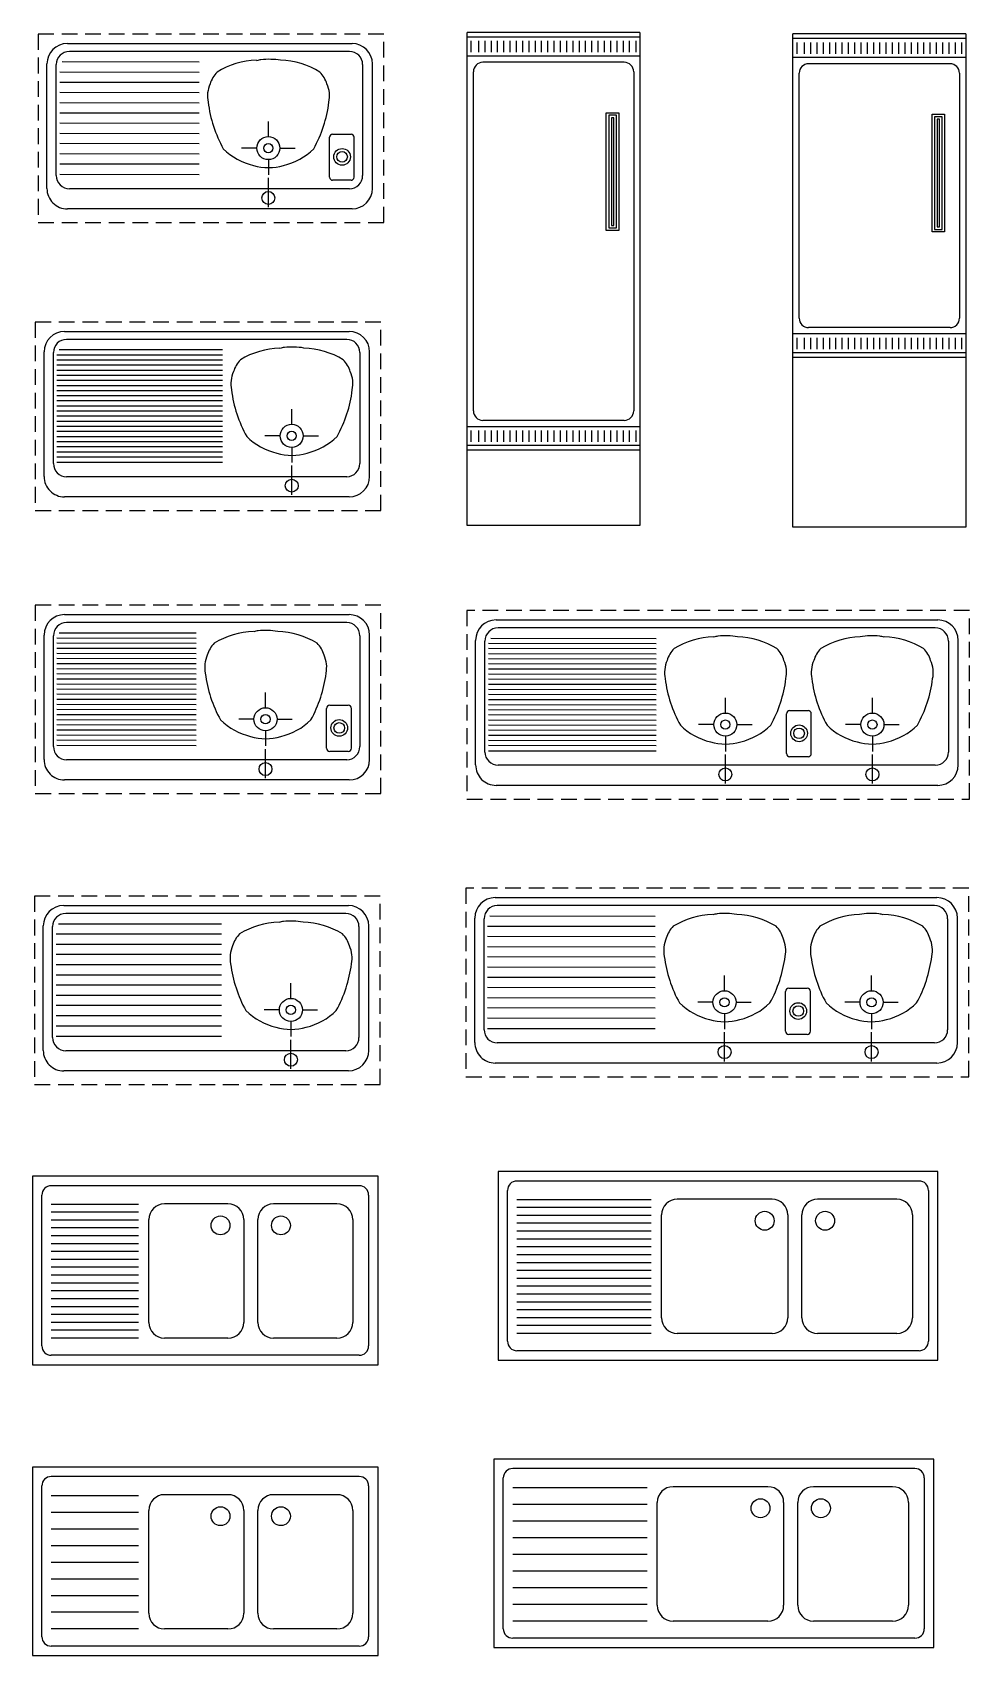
# Model space of a CAD drawing. Extents: x 7129 to 12310, y 667 to 5834.
# Drawn here: x 7129 to 10112, y 667 to 5834 of the extents above; entities that cross this region are included whole.
import ezdxf

# ---------------------------------------------------------------- set-up
doc = ezdxf.new("R2010")
doc.units = 0
doc.header["$LTSCALE"] = 25
doc.header["$MEASUREMENT"] = 0
doc.linetypes.add('VERDECKT', pattern=[3, 2, -1])
doc.layers.add('2-1-5-_MOBIL_COCINA', color=7, linetype='CONTINUOUS')

msp = doc.modelspace()

# ---------------------------------------------------------------- linework, layer by layer
at = {"layer": '2-1-5-_MOBIL_COCINA', "color": 7, "linetype": 'VERDECKT'}
for p, q in [((8247.057905, 5828.417584), (7147.057905, 5828.417584)), ((7147.057905, 5828.417584), (7147.057905, 5228.417523)), ((8247.057905, 5228.417523), (8247.057905, 5828.417584)), ((7147.057905, 5228.417523), (8247.057905, 5228.417523)), ((8238.057905, 4911.668295), (7138.057905, 4911.668295)), ((7138.057905, 4911.668295), (7138.057905, 4311.668295)), ((8238.057905, 4311.668295), (8238.057905, 4911.668295)), ((7138.057905, 4311.668295), (8238.057905, 4311.668295)), ((8238.057905, 4010.399351), (7138.057905, 4010.399351)), ((7138.057905, 4010.399351), (7138.057905, 3410.399351)), ((8238.057905, 3410.399351), (8238.057905, 4010.399351)), ((10111.560544, 3993.313414), (8511.560544, 3993.313414)), ((8511.560544, 3993.313414), (8511.560544, 3393.313414)), ((10111.560544, 3393.313414), (10111.560544, 3993.313414)), ((7138.057905, 3410.399351), (8238.057905, 3410.399351)), ((8511.560544, 3393.313414), (10111.560544, 3393.313414)), ((10108.897039, 3109.314758), (8508.897039, 3109.314758)), ((8508.897039, 3109.314758), (8508.897039, 2509.314758)), ((10108.897039, 2509.314758), (10108.897039, 3109.314758)), ((8235.401655, 3084.24587), (7135.401655, 3084.24587)), ((7135.401655, 3084.24587), (7135.401655, 2484.24587)), ((8235.401655, 2484.24587), (8235.401655, 3084.24587)), ((7135.401655, 2484.24587), (8235.401655, 2484.24587)), ((8508.897039, 2509.314758), (10108.897039, 2509.314758))]:
    msp.add_line(p, q, dxfattribs=at)
at = {"layer": '2-1-5-_MOBIL_COCINA', "color": 7, "linetype": 'Continuous'}
for p, q in [((7240.182905, 5798.370709), (8146.120405, 5798.370709)), ((9062.615482, 5833.558734), (8512.615482, 5833.558734)), ((8512.615482, 4263.558978), (8512.615482, 5833.558734)), ((9062.615482, 5818.558734), (8512.615482, 5818.558734)), ((8524.615482, 5806.558734), (8524.615482, 5770.558734)), ((8548.615482, 5806.558734), (8548.615482, 5770.558734)), ((8568.615482, 5806.558734), (8568.615482, 5770.558734)), ((8588.615482, 5806.558734), (8588.615482, 5770.558734)), ((8608.615482, 5806.558734), (8608.615482, 5770.558734)), ((8628.615482, 5806.558734), (8628.615482, 5770.558734)), ((8648.615482, 5806.558734), (8648.615482, 5770.558734)), ((8668.615482, 5806.558734), (8668.615482, 5770.558734)), ((8688.615482, 5806.558734), (8688.615482, 5770.558734)), ((8708.615482, 5806.558734), (8708.615482, 5770.558734)), ((8728.615482, 5806.558734), (8728.615482, 5770.558734)), ((8748.615482, 5806.558734), (8748.615482, 5770.558734)), ((8768.615482, 5806.558734), (8768.615482, 5770.558734)), ((8788.615482, 5806.558734), (8788.615482, 5770.558734)), ((8808.615482, 5806.558734), (8808.615482, 5770.558734)), ((8828.615482, 5806.558734), (8828.615482, 5770.558734)), ((8848.615482, 5806.558734), (8848.615482, 5770.558734)), ((8868.615482, 5806.558734), (8868.615482, 5770.558734)), ((8888.615482, 5806.558734), (8888.615482, 5770.558734)), ((8908.615482, 5806.558734), (8908.615482, 5770.558734)), ((8928.615482, 5806.558734), (8928.615482, 5770.558734)), ((8948.615482, 5806.558734), (8948.615482, 5770.558734)), ((8968.615482, 5806.558734), (8968.615482, 5770.558734)), ((8988.615482, 5806.558734), (8988.615482, 5770.558734)), ((9008.615482, 5806.558734), (9008.615482, 5770.558734)), ((9028.615482, 5806.558734), (9028.615482, 5770.558734)), ((9050.615482, 5770.558734), (9050.615482, 5806.558734)), ((9062.615482, 5833.558734), (9062.615482, 4263.558978)), ((9549.459539, 4258.811491), (9549.428289, 5828.811491)), ((10099.459539, 5828.811491), (9549.459539, 5828.811491)), ((10099.459539, 5813.811491), (9549.459539, 5813.811491)), ((9561.459539, 5801.811491), (9561.459539, 5765.811491)), ((9585.459539, 5801.811491), (9585.459539, 5765.811491)), ((9605.459539, 5801.811491), (9605.459539, 5765.811491)), ((9625.459539, 5801.811491), (9625.459539, 5765.811491)), ((9645.459539, 5801.811491), (9645.459539, 5765.811491)), ((9665.459539, 5801.811491), (9665.459539, 5765.811491)), ((9685.459539, 5801.811491), (9685.459539, 5765.811491)), ((9705.459539, 5801.811491), (9705.459539, 5765.811491)), ((9725.459539, 5801.811491), (9725.459539, 5765.811491)), ((9745.459539, 5801.811491), (9745.459539, 5765.811491)), ((9765.459539, 5801.811491), (9765.459539, 5765.811491)), ((9785.459539, 5801.811491), (9785.459539, 5765.811491)), ((9805.459539, 5801.811491), (9805.459539, 5765.811491)), ((9825.459539, 5801.811491), (9825.459539, 5765.811491)), ((9845.459539, 5801.811491), (9845.459539, 5765.811491)), ((9865.459539, 5801.811491), (9865.459539, 5765.811491)), ((9885.459539, 5801.811491), (9885.459539, 5765.811491)), ((9905.459539, 5801.811491), (9905.459539, 5765.811491)), ((9925.459539, 5801.811491), (9925.459539, 5765.811491)), ((9945.459539, 5801.811491), (9945.459539, 5765.811491)), ((9965.459539, 5801.811491), (9965.459539, 5765.811491)), ((9985.459539, 5801.811491), (9985.459539, 5765.811491)), ((10005.459539, 5801.811491), (10005.459539, 5765.811491)), ((10025.459539, 5801.811491), (10025.459539, 5765.811491)), ((10045.459539, 5801.811491), (10045.459539, 5765.811491)), ((10065.459539, 5801.811491), (10065.459539, 5765.811491)), ((10087.459539, 5765.811491), (10087.459539, 5801.811491)), ((10099.428289, 5828.811491), (10099.459539, 4258.811491)), ((7659.370405, 5738.737774), (7223.245405, 5739.550274)), ((8138.151655, 5773.120709), (7246.620405, 5773.120709)), ((8179.995405, 5773.120709), (8179.995405, 5773.120709)), ((9062.615482, 5758.558734), (8512.615482, 5758.558734)), ((9012.615482, 5738.558734), (8562.615482, 5738.558734)), ((10099.459539, 5753.811491), (9549.459539, 5753.811491)), ((7175.089155, 5336.94096), (7175.089155, 5733.269024)), ((7204.776655, 5377.980023), (7204.776655, 5731.269024)), ((7659.370405, 5706.253399), (7215.682905, 5707.065899)), ((8179.995405, 5731.269024), (8179.995405, 5377.980023)), ((8211.214155, 5336.94096), (8211.214155, 5733.269024)), ((8532.615482, 4628.558978), (8532.615482, 5708.558734)), ((9042.615482, 5708.558734), (9042.615482, 4628.558978)), ((9569.459539, 4923.811491), (9569.459539, 5703.811491)), ((10049.459539, 5733.811491), (9599.459539, 5733.811491)), ((10079.459539, 5703.811491), (10079.459539, 4923.811491)), ((7659.370405, 5673.769024), (7215.682905, 5674.581524)), ((7659.370405, 5641.276837), (7215.682905, 5642.089337)), ((7659.370405, 5608.792523), (7215.682905, 5609.605023)), ((7659.370405, 5576.308148), (7215.682905, 5577.120648)), ((7659.370405, 5543.81596), (7215.682905, 5544.62846)), ((7879.776655, 5501.995648), (7879.776655, 5550.464398)), ((8955.490482, 5578.050921), (8995.490482, 5578.050921)), ((8955.490482, 5203.19179), (8955.490482, 5578.050921)), ((8987.490482, 5570.050921), (8963.490482, 5570.050921)), ((8963.490482, 5570.050921), (8963.490482, 5211.19179)), ((8979.490482, 5562.050921), (8971.490482, 5562.050921)), ((8971.490482, 5562.050921), (8971.490482, 5219.19179)), ((8979.490482, 5219.19179), (8979.490482, 5562.050921)), ((8987.490482, 5211.19179), (8987.490482, 5570.050921)), ((8995.490482, 5578.050921), (8995.490482, 5203.19179)), ((9992.334539, 5573.303678), (10032.334539, 5573.303678)), ((9992.334539, 5198.444303), (9992.334539, 5573.303678)), ((10024.334539, 5565.303678), (10000.334539, 5565.303678)), ((10000.334539, 5565.303678), (10000.334539, 5206.444303)), ((10016.334539, 5557.303678), (10008.334539, 5557.303678)), ((10008.334539, 5557.303678), (10008.334539, 5214.444303)), ((10016.334539, 5214.444303), (10016.334539, 5557.303678)), ((10024.334539, 5206.444303), (10024.334539, 5565.303678)), ((10032.334539, 5573.303678), (10032.334539, 5198.444303)), ((7659.370405, 5511.331585), (7215.682905, 5512.144085)), ((7659.370405, 5478.84721), (7215.682905, 5479.65971)), ((8074.401655, 5373.073773), (8074.401655, 5499.745648)), ((8084.401655, 5509.745648), (8143.182905, 5509.745648)), ((8153.182905, 5373.073773), (8153.182905, 5499.745648)), ((7659.370405, 5446.355023), (7215.682905, 5447.167523)), ((7843.057905, 5465.308148), (7794.620405, 5465.308148)), ((7879.776655, 5428.620648), (7879.776655, 5380.144085)), ((7916.464155, 5465.308148), (7964.932905, 5465.308148)), ((7659.370405, 5413.870648), (7215.682905, 5414.683148)), ((7215.682905, 5382.198773), (7659.370405, 5381.386273)), ((8138.151655, 5336.12846), (7246.620405, 5336.12846)), ((7879.776655, 5277.276898), (7879.776655, 5370.456585)), ((8143.182905, 5363.073773), (8084.401655, 5363.073773)), ((8146.120405, 5271.839398), (7240.182905, 5271.839398)), ((8971.490482, 5219.19179), (8979.490482, 5219.19179)), ((8995.490482, 5203.19179), (8955.490482, 5203.19179)), ((8963.490482, 5211.19179), (8987.490482, 5211.19179)), ((10032.334539, 5198.444303), (9992.334539, 5198.444303)), ((10000.334539, 5206.444303), (10024.334539, 5206.444303)), ((10008.334539, 5214.444303), (10016.334539, 5214.444303)), ((7231.182905, 4881.62142), (8137.120405, 4881.62142)), ((10099.459539, 4873.811491), (9549.459539, 4873.811491)), ((9561.459539, 4861.811491), (9561.459539, 4825.811491)), ((9585.459539, 4861.811491), (9585.459539, 4825.811491)), ((10049.459539, 4893.811491), (9599.459539, 4893.811491)), ((9605.459539, 4861.811491), (9605.459539, 4825.811491)), ((9625.459539, 4861.811491), (9625.459539, 4825.811491)), ((9645.459539, 4861.811491), (9645.459539, 4825.811491)), ((9665.459539, 4861.811491), (9665.459539, 4825.811491)), ((9685.459539, 4861.811491), (9685.459539, 4825.811491)), ((9705.459539, 4861.811491), (9705.459539, 4825.811491)), ((9725.459539, 4861.811491), (9725.459539, 4825.811491)), ((9745.459539, 4861.811491), (9745.459539, 4825.811491)), ((9765.459539, 4861.811491), (9765.459539, 4825.811491)), ((9785.459539, 4861.811491), (9785.459539, 4825.811491)), ((9805.459539, 4861.811491), (9805.459539, 4825.811491)), ((9825.459539, 4861.811491), (9825.459539, 4825.811491)), ((9845.459539, 4861.811491), (9845.459539, 4825.811491)), ((9865.459539, 4861.811491), (9865.459539, 4825.811491)), ((9885.459539, 4861.811491), (9885.459539, 4825.811491)), ((9905.459539, 4861.811491), (9905.459539, 4825.811491)), ((9925.459539, 4861.811491), (9925.459539, 4825.811491)), ((9945.459539, 4861.811491), (9945.459539, 4825.811491)), ((9965.459539, 4861.811491), (9965.459539, 4825.811491)), ((9985.459539, 4861.811491), (9985.459539, 4825.811491)), ((10005.459539, 4861.811491), (10005.459539, 4825.811491)), ((10025.459539, 4861.811491), (10025.459539, 4825.811491)), ((10045.459539, 4861.811491), (10045.459539, 4825.811491)), ((10065.459539, 4861.811491), (10065.459539, 4825.811491)), ((10087.459539, 4825.811491), (10087.459539, 4861.811491)), ((7166.089155, 4420.191732), (7166.089155, 4816.519857)), ((7195.776655, 4461.230795), (7195.776655, 4814.519857)), ((7733.745405, 4806.551107), (7206.682905, 4806.551107)), ((7733.745405, 4822.801107), (7214.245405, 4822.801107)), ((8129.151655, 4856.37142), (7237.620405, 4856.37142)), ((8170.995405, 4856.37142), (8170.995405, 4856.37142)), ((8170.995405, 4814.519857), (8170.995405, 4461.230795)), ((8202.214155, 4420.191732), (8202.214155, 4816.519857)), ((10099.459539, 4813.811491), (9549.459539, 4813.811491)), ((7733.745405, 4790.316732), (7206.682905, 4790.316732)), ((7733.745405, 4774.066732), (7206.682905, 4774.066732)), ((7733.745405, 4757.832357), (7206.682905, 4757.832357)), ((10099.459539, 4798.811491), (9549.459539, 4798.811491)), ((7733.745405, 4741.582357), (7206.682905, 4741.582357)), ((7733.745405, 4725.34017), (7206.682905, 4725.34017)), ((7733.745405, 4709.097982), (7206.682905, 4709.097982)), ((7733.745405, 4692.855795), (7206.682905, 4692.855795)), ((7733.745405, 4676.605795), (7206.682905, 4676.605795)), ((7733.745405, 4660.37142), (7206.682905, 4660.37142)), ((7733.745405, 4644.12142), (7206.682905, 4644.12142)), ((7733.745405, 4627.879232), (7206.682905, 4627.879232)), ((7733.745405, 4611.637045), (7206.682905, 4611.637045)), ((7954.151655, 4586.05892), (7954.151655, 4634.52767)), ((7733.745405, 4595.394857), (7206.682905, 4595.394857)), ((7733.745405, 4579.15267), (7206.682905, 4579.15267)), ((7733.745405, 4562.910482), (7206.682905, 4562.910482)), ((7917.432905, 4549.37142), (7868.995405, 4549.37142)), ((7990.839155, 4549.37142), (8039.307905, 4549.37142)), ((9062.615482, 4578.558978), (8512.615482, 4578.558978)), ((8524.615482, 4566.558978), (8524.615482, 4530.558978)), ((8548.615482, 4566.558978), (8548.615482, 4530.558978)), ((9012.615482, 4598.558978), (8562.615482, 4598.558978)), ((8568.615482, 4566.558978), (8568.615482, 4530.558978)), ((8588.615482, 4566.558978), (8588.615482, 4530.558978)), ((8608.615482, 4566.558978), (8608.615482, 4530.558978)), ((8628.615482, 4566.558978), (8628.615482, 4530.558978)), ((8648.615482, 4566.558978), (8648.615482, 4530.558978)), ((8668.615482, 4566.558978), (8668.615482, 4530.558978)), ((8688.615482, 4566.558978), (8688.615482, 4530.558978)), ((8708.615482, 4566.558978), (8708.615482, 4530.558978)), ((8728.615482, 4566.558978), (8728.615482, 4530.558978)), ((8748.615482, 4566.558978), (8748.615482, 4530.558978)), ((8768.615482, 4566.558978), (8768.615482, 4530.558978)), ((8788.615482, 4566.558978), (8788.615482, 4530.558978)), ((8808.615482, 4566.558978), (8808.615482, 4530.558978)), ((8828.615482, 4566.558978), (8828.615482, 4530.558978)), ((8848.615482, 4566.558978), (8848.615482, 4530.558978)), ((8868.615482, 4566.558978), (8868.615482, 4530.558978)), ((8888.615482, 4566.558978), (8888.615482, 4530.558978)), ((8908.615482, 4566.558978), (8908.615482, 4530.558978)), ((8928.615482, 4566.558978), (8928.615482, 4530.558978)), ((8948.615482, 4566.558978), (8948.615482, 4530.558978)), ((8968.615482, 4566.558978), (8968.615482, 4530.558978)), ((8988.615482, 4566.558978), (8988.615482, 4530.558978)), ((9008.615482, 4566.558978), (9008.615482, 4530.558978)), ((9028.615482, 4566.558978), (9028.615482, 4530.558978)), ((9050.615482, 4530.558978), (9050.615482, 4566.558978)), ((7733.745405, 4546.660482), (7206.682905, 4546.660482)), ((7733.745405, 4530.418295), (7206.682905, 4530.418295)), ((7733.745405, 4514.176107), (7206.682905, 4514.176107)), ((7733.745405, 4497.93392), (7206.682905, 4497.93392)), ((7954.151655, 4512.68392), (7954.151655, 4464.207357)), ((9062.615482, 4518.558978), (8512.615482, 4518.558978)), ((9062.615482, 4503.558978), (8512.615482, 4503.558978)), ((7733.745405, 4481.691732), (7206.682905, 4481.691732)), ((7206.682905, 4465.449545), (7733.745405, 4465.449545)), ((7954.151655, 4361.34017), (7954.151655, 4454.519857)), ((8129.151655, 4419.379232), (7237.620405, 4419.379232)), ((8137.120405, 4355.09017), (7231.182905, 4355.09017)), ((9062.615482, 4263.558978), (8512.615482, 4263.558978)), ((10099.459539, 4258.811491), (9549.459539, 4258.811491)), ((7231.182905, 3980.352476), (8137.120405, 3980.352476)), ((8129.151655, 3955.102476), (7237.620405, 3955.102476)), ((8170.995405, 3955.102476), (8170.995405, 3955.102476)), ((8604.685544, 3963.266539), (10010.623044, 3963.266539)), ((10002.654294, 3938.016539), (8611.123044, 3938.016539)), ((10044.498044, 3938.016539), (10044.498044, 3938.016539)), ((7166.089155, 3518.922789), (7166.089155, 3915.250914)), ((7195.776655, 3559.961851), (7195.776655, 3913.250914)), ((7650.370405, 3904.469664), (7206.682905, 3905.282164)), ((7650.370405, 3888.235289), (7206.682905, 3889.047789)), ((7650.370405, 3920.719664), (7214.245405, 3921.532164)), ((8170.995405, 3913.250914), (8170.995405, 3559.961851)), ((8202.214155, 3518.922789), (8202.214155, 3915.250914)), ((8539.591794, 3501.836851), (8539.591794, 3898.164976)), ((8569.279294, 3542.875914), (8569.279294, 3896.164976)), ((9113.966794, 3887.383726), (8580.185544, 3888.196226)), ((9113.966794, 3903.633726), (8587.748044, 3904.446226)), ((10044.498044, 3896.164976), (10044.498044, 3542.875914)), ((10075.716794, 3501.836851), (10075.716794, 3898.164976)), ((7650.370405, 3871.985289), (7206.682905, 3872.797789)), ((7650.370405, 3855.750914), (7206.682905, 3856.563414)), ((7650.370405, 3839.500914), (7206.682905, 3840.313414)), ((7650.370405, 3823.258726), (7206.682905, 3824.071226)), ((9113.966794, 3871.149351), (8580.185544, 3871.961851)), ((9113.966794, 3854.899351), (8580.185544, 3855.711851)), ((9113.966794, 3838.664976), (8580.185544, 3839.477476)), ((7650.370405, 3807.016539), (7206.682905, 3807.829039)), ((7650.370405, 3790.774351), (7206.682905, 3791.586851)), ((7650.370405, 3774.524351), (7206.682905, 3775.336851)), ((9113.966794, 3822.414976), (8580.185544, 3823.227476)), ((9113.966794, 3806.172789), (8580.185544, 3806.985289)), ((9113.966794, 3789.930601), (8580.185544, 3790.743101)), ((9113.966794, 3773.688414), (8580.185544, 3774.500914)), ((7650.370405, 3758.289976), (7206.682905, 3759.102476)), ((7650.370405, 3742.039976), (7206.682905, 3742.852476)), ((7650.370405, 3725.797789), (7206.682905, 3726.610289)), ((7870.776655, 3683.977476), (7870.776655, 3732.446226)), ((9113.966794, 3757.438414), (8580.185544, 3758.250914)), ((9113.966794, 3741.204039), (8580.185544, 3742.016539)), ((9113.966794, 3724.954039), (8580.185544, 3725.766539)), ((7650.370405, 3709.555601), (7206.682905, 3710.368101)), ((7650.370405, 3693.313414), (7206.682905, 3694.125914)), ((7650.370405, 3677.071226), (7206.682905, 3677.883726)), ((8065.401655, 3555.055601), (8065.401655, 3681.727476)), ((8075.401655, 3691.727476), (8134.182905, 3691.727476)), ((8144.182905, 3555.055601), (8144.182905, 3681.727476)), ((9113.966794, 3708.711851), (8580.185544, 3709.524351)), ((9113.966794, 3692.469664), (8580.185544, 3693.282164)), ((9113.966794, 3676.227476), (8580.185544, 3677.039976)), ((9334.373044, 3666.891539), (9334.373044, 3715.360289)), ((9538.998044, 3674.641539), (9597.779294, 3674.641539)), ((9802.373044, 3666.891539), (9802.373044, 3715.360289)), ((7650.370405, 3660.829039), (7206.682905, 3661.641539)), ((7650.370405, 3644.579039), (7206.682905, 3645.391539)), ((7650.370405, 3628.336851), (7206.682905, 3629.149351)), ((7834.057905, 3647.289976), (7785.620405, 3647.289976)), ((7907.464155, 3647.289976), (7955.932905, 3647.289976)), ((9113.966794, 3659.985289), (8580.185544, 3660.797789)), ((9113.966794, 3643.743101), (8580.185544, 3644.555601)), ((9113.966794, 3627.493101), (8580.185544, 3628.305601)), ((9297.654294, 3630.204039), (9249.216794, 3630.204039)), ((9371.060544, 3630.204039), (9419.529294, 3630.204039)), ((9528.998044, 3537.969664), (9528.998044, 3664.641539)), ((9607.779294, 3537.969664), (9607.779294, 3664.641539)), ((9765.685544, 3630.204039), (9717.216794, 3630.204039)), ((9839.091794, 3630.204039), (9887.529294, 3630.204039)), ((7650.370405, 3612.094664), (7206.682905, 3612.907164)), ((7650.370405, 3595.852476), (7206.682905, 3596.664976)), ((7650.370405, 3579.610289), (7206.682905, 3580.422789)), ((7870.776655, 3610.602476), (7870.776655, 3562.125914)), ((9113.966794, 3611.250914), (8580.185544, 3612.063414)), ((9113.966794, 3595.008726), (8580.185544, 3595.821226)), ((9113.966794, 3578.766539), (8580.185544, 3579.579039)), ((9334.373044, 3593.516539), (9334.373044, 3545.039976)), ((9802.373044, 3593.516539), (9802.373044, 3545.039976)), ((7206.682905, 3564.180601), (7650.370405, 3563.368101)), ((8129.151655, 3518.110289), (7237.620405, 3518.110289)), ((7870.776655, 3459.258726), (7870.776655, 3552.438414)), ((8134.182905, 3545.055601), (8075.401655, 3545.055601)), ((9113.966794, 3562.524351), (8580.185544, 3563.336851)), ((8580.185544, 3547.094664), (9113.966794, 3546.282164)), ((9334.373044, 3442.172789), (9334.373044, 3535.352476)), ((9597.779294, 3527.969664), (9538.998044, 3527.969664)), ((9802.373044, 3442.172789), (9802.373044, 3535.352476)), ((10002.654294, 3501.024351), (8611.123044, 3501.024351)), ((8137.120405, 3453.821226), (7231.182905, 3453.821226)), ((10010.623044, 3436.735289), (8604.685544, 3436.735289)), ((7228.526655, 3054.198995), (8134.464155, 3054.198995)), ((8602.022039, 3079.267883), (10007.959539, 3079.267883)), ((9999.990789, 3054.017883), (8608.459539, 3054.017883)), ((10041.834539, 3054.017883), (10041.834539, 3054.017883)), ((8126.495405, 3028.948995), (7234.964155, 3028.948995)), ((8168.339155, 3028.948995), (8168.339155, 3028.948995)), ((8536.928289, 2617.838196), (8536.928289, 3014.166321)), ((8566.615789, 2658.877258), (8566.615789, 3012.166321)), ((9111.303289, 3019.635071), (8585.084539, 3020.447571)), ((10041.834539, 3012.166321), (10041.834539, 2658.877258)), ((10073.053289, 2617.838196), (10073.053289, 3014.166321)), ((7163.432905, 2592.769308), (7163.432905, 2989.097433)), ((7193.120405, 2633.80837), (7193.120405, 2987.097433)), ((7731.089155, 2962.894308), (7204.026655, 2962.894308)), ((7731.089155, 2995.378683), (7211.589155, 2995.378683)), ((8168.339155, 2987.097433), (8168.339155, 2633.80837)), ((8199.557905, 2592.769308), (8199.557905, 2989.097433)), ((9111.303289, 2987.150696), (8577.522039, 2987.963196)), ((9111.303289, 2954.666321), (8577.522039, 2955.478821)), ((7731.089155, 2930.409933), (7204.026655, 2930.409933)), ((7731.089155, 2897.917745), (7204.026655, 2897.917745)), ((9111.303289, 2922.174133), (8577.522039, 2922.986633)), ((7731.089155, 2865.43337), (7204.026655, 2865.43337)), ((9111.303289, 2889.689758), (8577.522039, 2890.502258)), ((9111.303289, 2857.205383), (8577.522039, 2858.017883)), ((7731.089155, 2832.948995), (7204.026655, 2832.948995)), ((7731.089155, 2800.456808), (7204.026655, 2800.456808)), ((7951.495405, 2758.636495), (7951.495405, 2807.105245)), ((9111.303289, 2824.713196), (8577.522039, 2825.525696)), ((9111.303289, 2792.228821), (8577.522039, 2793.041321)), ((9331.709539, 2782.892883), (9331.709539, 2831.361633)), ((9536.334539, 2790.642883), (9595.115789, 2790.642883)), ((9799.709539, 2782.892883), (9799.709539, 2831.361633)), ((7731.089155, 2767.972433), (7204.026655, 2767.972433)), ((9111.303289, 2759.744446), (8577.522039, 2760.556946)), ((9294.990789, 2746.205383), (9246.553289, 2746.205383)), ((9368.397039, 2746.205383), (9416.865789, 2746.205383)), ((9526.334539, 2653.971008), (9526.334539, 2780.642883)), ((9605.115789, 2653.971008), (9605.115789, 2780.642883)), ((9763.022039, 2746.205383), (9714.553289, 2746.205383)), ((9836.428289, 2746.205383), (9884.865789, 2746.205383)), ((7731.089155, 2735.488058), (7204.026655, 2735.488058)), ((7731.089155, 2702.99587), (7204.026655, 2702.99587)), ((7914.776655, 2721.948995), (7866.339155, 2721.948995)), ((7988.182905, 2721.948995), (8036.651655, 2721.948995)), ((9111.303289, 2727.252258), (8577.522039, 2728.064758)), ((9111.303289, 2694.767883), (8577.522039, 2695.580383)), ((9331.709539, 2709.517883), (9331.709539, 2661.041321)), ((9799.709539, 2709.517883), (9799.709539, 2661.041321)), ((7731.089155, 2670.511495), (7204.026655, 2670.511495)), ((7204.026655, 2638.02712), (7731.089155, 2638.02712)), ((7951.495405, 2685.261495), (7951.495405, 2636.784933)), ((8577.522039, 2663.096008), (9111.303289, 2662.283508)), ((9331.709539, 2558.174133), (9331.709539, 2651.353821)), ((9595.115789, 2643.971008), (9536.334539, 2643.971008)), ((9799.709539, 2558.174133), (9799.709539, 2651.353821)), ((8126.495405, 2591.956808), (7234.964155, 2591.956808)), ((7951.495405, 2533.917745), (7951.495405, 2627.097433)), ((9999.990789, 2617.025696), (8608.459539, 2617.025696)), ((10007.959539, 2552.736633), (8602.022039, 2552.736633)), ((8134.464155, 2527.667745), (7228.526655, 2527.667745)), ((8229.057905, 2192.306042), (7129.057905, 2192.306042)), ((7129.057905, 2192.306042), (7129.057905, 1592.306042)), ((8229.057905, 1592.306042), (8229.057905, 2192.306042)), ((10010.966794, 2207.108998), (8610.966794, 2207.108998)), ((8610.966794, 2207.108998), (8610.966794, 1607.109242)), ((9950.966794, 2177.108998), (8670.966794, 2177.108998)), ((10010.966794, 1607.109242), (10010.966794, 2207.108998)), ((7159.057905, 1652.306042), (7159.057905, 2132.306042)), ((8169.057905, 2162.306042), (7189.057905, 2162.306042)), ((8199.057905, 2132.306042), (8199.057905, 1652.306042)), ((8640.966794, 1667.109242), (8640.966794, 2147.108998)), ((9483.279294, 2119.218373), (9181.185544, 2119.218373)), ((9880.216794, 2119.218373), (9628.091794, 2119.218373)), ((9980.966794, 2147.108998), (9980.966794, 1667.109242)), ((7466.495405, 2102.899792), (7189.057905, 2102.899792)), ((7466.495405, 2077.837292), (7189.057905, 2077.837292)), ((7751.370405, 2104.415417), (7549.245405, 2104.415417)), ((8098.276655, 2104.415417), (7896.182905, 2104.415417)), ((9098.435544, 2117.702748), (8670.966794, 2117.702748)), ((9098.435544, 2092.640248), (8670.966794, 2092.640248)), ((9098.435544, 2067.58556), (8670.966794, 2067.58556)), ((9131.185544, 1741.710804), (9131.185544, 2069.218373)), ((9533.279294, 2069.218373), (9533.279294, 1741.710804)), ((9578.091794, 1741.710804), (9578.091794, 2069.218373)), ((9930.216794, 2069.218373), (9930.216794, 1741.710804)), ((7466.495405, 2052.782605), (7189.057905, 2052.782605)), ((7466.495405, 2027.720105), (7189.057905, 2027.720105)), ((7499.245405, 1726.907605), (7499.245405, 2054.415417)), ((7801.370405, 2054.415417), (7801.370405, 1726.907605)), ((7846.182905, 1726.907605), (7846.182905, 2054.415417)), ((8148.276655, 2054.415417), (8148.276655, 1726.907605)), ((9098.435544, 2042.52306), (8670.966794, 2042.52306)), ((9098.435544, 2017.468373), (8670.966794, 2017.468373)), ((7466.495405, 2002.665417), (7189.057905, 2002.665417)), ((7466.495405, 1977.61073), (7189.057905, 1977.61073)), ((9098.435544, 1992.413685), (8670.966794, 1992.413685)), ((9098.435544, 1967.351185), (8670.966794, 1967.351185)), ((7466.495405, 1952.54823), (7189.057905, 1952.54823)), ((7466.495405, 1927.493542), (7189.057905, 1927.493542)), ((9098.435544, 1942.296498), (8670.966794, 1942.296498)), ((9098.435544, 1917.233998), (8670.966794, 1917.233998)), ((7466.495405, 1902.431042), (7189.057905, 1902.431042)), ((7466.495405, 1877.376355), (7189.057905, 1877.376355)), ((9098.435544, 1892.17931), (8670.966794, 1892.17931)), ((9098.435544, 1867.11681), (8670.966794, 1867.11681)), ((7466.495405, 1852.313855), (7189.057905, 1852.313855)), ((7466.495405, 1827.259167), (7189.057905, 1827.259167)), ((9098.435544, 1842.062123), (8670.966794, 1842.062123)), ((9098.435544, 1817.007435), (8670.966794, 1817.007435)), ((7466.495405, 1802.20448), (7189.057905, 1802.20448)), ((7466.495405, 1777.14198), (7189.057905, 1777.14198)), ((9098.435544, 1791.944935), (8670.966794, 1791.944935)), ((9098.435544, 1766.890248), (8670.966794, 1766.890248)), ((7466.495405, 1752.087292), (7189.057905, 1752.087292)), ((7466.495405, 1727.024792), (7189.057905, 1727.024792)), ((9098.435544, 1741.827992), (8670.966794, 1741.827992)), ((9098.435544, 1716.773304), (8670.966794, 1716.773304)), ((7466.495405, 1701.970105), (7189.057905, 1701.970105)), ((7466.495405, 1676.907605), (7189.057905, 1676.907605)), ((7751.370405, 1676.907605), (7549.245405, 1676.907605)), ((8098.276655, 1676.907605), (7896.182905, 1676.907605)), ((9098.435544, 1691.710804), (8670.966794, 1691.710804)), ((9483.279294, 1691.710804), (9181.185544, 1691.710804)), ((9880.216794, 1691.710804), (9628.091794, 1691.710804)), ((8169.057905, 1622.306042), (7189.057905, 1622.306042)), ((8610.966794, 1607.109242), (10010.966794, 1607.109242)), ((9950.966794, 1637.109242), (8670.966794, 1637.109242)), ((7129.057905, 1592.306042), (8229.057905, 1592.306042)), ((9997.654294, 1291.875279), (8597.654294, 1291.875279)), ((8597.654294, 1291.875279), (8597.654294, 691.875279)), ((9997.654294, 691.875279), (9997.654294, 1291.875279)), ((8229.057905, 1266.582699), (7129.057905, 1266.582699)), ((7129.057905, 1266.582699), (7129.057905, 666.582699)), ((8229.057905, 666.582699), (8229.057905, 1266.582699)), ((9937.654294, 1261.875279), (8657.654294, 1261.875279)), ((7159.057905, 726.582699), (7159.057905, 1206.582699)), ((8169.057905, 1236.582699), (7189.057905, 1236.582699)), ((8199.057905, 1206.582699), (8199.057905, 726.582699)), ((8627.654294, 751.875279), (8627.654294, 1231.875279)), ((9085.123044, 1200.031529), (8657.654294, 1200.031529)), ((9469.966794, 1203.984654), (9167.873044, 1203.984654)), ((9866.904294, 1203.984654), (9614.779294, 1203.984654)), ((9967.654294, 1231.875279), (9967.654294, 751.875279)), ((7466.495405, 1174.738949), (7189.057905, 1174.738949)), ((7751.370405, 1178.692074), (7549.245405, 1178.692074)), ((8098.276655, 1178.692074), (7896.182905, 1178.692074)), ((9085.123044, 1147.086217), (8657.654294, 1147.086217)), ((9117.873044, 826.476842), (9117.873044, 1153.984654)), ((9519.966794, 1153.984654), (9519.966794, 826.476842)), ((9564.779294, 826.476842), (9564.779294, 1153.984654)), ((9916.904294, 1153.984654), (9916.904294, 826.476842)), ((7466.495405, 1121.793637), (7189.057905, 1121.793637)), ((7499.245405, 801.184262), (7499.245405, 1128.692074)), ((7801.370405, 1128.692074), (7801.370405, 801.184262)), ((7846.182905, 801.184262), (7846.182905, 1128.692074)), ((8148.276655, 1128.692074), (8148.276655, 801.184262)), ((9085.123044, 1094.140904), (8657.654294, 1094.140904)), ((7466.495405, 1068.848324), (7189.057905, 1068.848324)), ((9085.123044, 1041.203404), (8657.654294, 1041.203404)), ((7466.495405, 1015.910824), (7189.057905, 1015.910824)), ((9085.123044, 988.258092), (8657.654294, 988.258092)), ((7466.495405, 962.965512), (7189.057905, 962.965512)), ((9085.123044, 935.312779), (8657.654294, 935.312779)), ((7466.495405, 910.020199), (7189.057905, 910.020199)), ((9085.123044, 882.367467), (8657.654294, 882.367467)), ((7466.495405, 857.074887), (7189.057905, 857.074887)), ((9085.123044, 829.422154), (8657.654294, 829.422154)), ((7466.495405, 804.129574), (7189.057905, 804.129574)), ((9085.123044, 776.476842), (8657.654294, 776.476842)), ((9469.966794, 776.476842), (9167.873044, 776.476842)), ((9866.904294, 776.476842), (9614.779294, 776.476842)), ((7466.495405, 751.184262), (7189.057905, 751.184262)), ((7751.370405, 751.184262), (7549.245405, 751.184262)), ((8098.276655, 751.184262), (7896.182905, 751.184262)), ((8169.057905, 696.582699), (7189.057905, 696.582699)), ((8597.654294, 691.875279), (9997.654294, 691.875279)), ((9937.654294, 721.875279), (8657.654294, 721.875279)), ((7129.057905, 666.582699), (8229.057905, 666.582699))]:
    msp.add_line(p, q, dxfattribs=at)
for centre, radius in [((7879.776655, 5465.308148), 36.6894), ((7879.776655, 5465.308148), 14.67576), ((8114.464155, 5437.495648), 26.54917), ((8114.464155, 5437.495648), 16.924452), ((7879.776655, 5306.683148), 20.659448), ((7954.151655, 4549.37142), 36.6894), ((7954.151655, 4549.37142), 14.67576), ((7954.151655, 4390.74642), 20.659448), ((7870.776655, 3647.289976), 36.6894), ((7870.776655, 3647.289976), 14.67576), ((8105.464155, 3619.477476), 26.54917), ((8105.464155, 3619.477476), 16.924452), ((9334.373044, 3630.204039), 36.6894), ((9334.373044, 3630.204039), 14.67576), ((9569.060544, 3602.391539), 26.54917), ((9569.060544, 3602.391539), 16.924452), ((9802.373044, 3630.204039), 36.6894), ((9802.373044, 3630.204039), 14.67576), ((7870.776655, 3488.664976), 20.659448), ((9334.373044, 3471.579039), 20.659448), ((9802.373044, 3471.579039), 20.659448), ((7951.495405, 2721.948995), 36.6894), ((9331.709539, 2746.205383), 36.6894), ((9331.709539, 2746.205383), 14.67576), ((9566.397039, 2718.392883), 26.54917), ((9799.709539, 2746.205383), 36.6894), ((9799.709539, 2746.205383), 14.67576), ((7951.495405, 2721.948995), 14.67576), ((9566.397039, 2718.392883), 16.924452), ((7951.495405, 2563.323995), 20.659448), ((9331.709539, 2587.580383), 20.659448), ((9799.709539, 2587.580383), 20.659448), ((9459.591794, 2050.694935), 30.073677), ((9651.810544, 2050.694935), 30.073677), ((7727.651655, 2035.89198), 30.073677), ((7919.870405, 2035.89198), 30.073677), ((7727.651655, 1110.168637), 30.073677), ((7919.870405, 1110.168637), 30.073677), ((9446.279294, 1135.461217), 30.073677), ((9638.498044, 1135.461217), 30.073677)]:
    msp.add_circle(centre, radius, dxfattribs=at)
for centre, radius, start, end in [((7240.182905, 5733.269024), 65.100001, 89.999996, 179.999991), ((8138.151655, 5773.120709), 41.85, 0, 0), ((8146.120405, 5733.269024), 65.100001, 0, 89.999996), ((7246.620405, 5731.269024), 41.85, 89.999996, 179.999991), ((7849.057905, 5494.980023), 250.024548, 91.611511, 121.960787), ((7879.870405, 5609.50346), 139.351411, 99.708932, 105.610933), ((7880.339155, 5517.175335), 230.925632, 80.457689, 95.957655), ((7911.589155, 5494.980023), 250.024548, 58.033143, 88.388477), ((8138.151655, 5731.269024), 41.85, 0, 89.999996), ((8562.615482, 5708.558734), 30, 89.999996, 179.999991), ((9012.615482, 5708.558734), 30, 0, 89.999996), ((7778.620405, 5644.831524), 87.806469, 134.834163, 163.535083), ((7982.057905, 5644.831524), 87.806469, 16.464903, 45.165823), ((9599.459539, 5703.811491), 30, 89.999996, 179.999991), ((10049.459539, 5703.811491), 30, 0, 89.999996), ((7782.089155, 5630.706524), 95.977601, 156.013829, 191.533121), ((7978.557905, 5630.706524), 95.977601, 348.470579, 23.978574), ((8097.495405, 5663.245587), 412.686538, 187.200349, 208.991166), ((7663.182905, 5663.245587), 412.686538, 331.00879, 352.799635), ((8084.401655, 5499.745648), 10, 89.999996, 179.999991), ((8143.182905, 5499.745648), 10, 0, 89.999996), ((7879.870405, 5609.50346), 204.803411, 225.579565, 256.526196), ((7880.839155, 5609.50346), 204.803411, 283.473788, 314.414163), ((7246.620405, 5377.980023), 41.85, 179.999991, 270.000001), ((7880.339155, 5570.605023), 167.355045, 253.265382, 286.744838), ((8138.151655, 5377.980023), 41.85, 270.000001, 359.999983), ((7240.182905, 5336.94096), 65.100001, 179.999991, 270.000001), ((8084.401655, 5373.073773), 10, 179.999991, 269.999946), ((8143.182905, 5373.073773), 10, 269.999946, 359.999928), ((8146.120405, 5336.94096), 65.100001, 270.000001, 359.999983), ((9599.459539, 4923.811491), 30, 179.999991, 269.999946), ((10049.459539, 4923.811491), 30, 269.999946, 359.999928), ((7231.182905, 4816.519857), 65.100001, 89.999996, 179.999991), ((8129.151655, 4856.37142), 41.85, 0, 0), ((8137.120405, 4816.519857), 65.100001, 0, 89.999996), ((7237.620405, 4814.519857), 41.85, 89.999996, 179.999991), ((7923.432905, 4579.043295), 250.024548, 91.611511, 121.960787), ((7954.245405, 4693.566732), 139.351411, 99.708932, 105.610933), ((7954.714155, 4601.238607), 230.925632, 80.457689, 95.957655), ((7985.964155, 4579.043295), 250.024548, 58.033143, 88.388477), ((8129.151655, 4814.519857), 41.85, 0, 89.999996), ((7856.464155, 4714.769857), 95.977601, 156.013829, 191.533121), ((7852.995405, 4728.894857), 87.806469, 134.834163, 163.535083), ((8056.432905, 4728.894857), 87.806469, 16.464903, 45.165823), ((8052.932905, 4714.769857), 95.977601, 348.470579, 23.978574), ((8171.870405, 4747.30892), 412.686538, 187.200349, 208.991166), ((7737.557905, 4747.30892), 412.686538, 331.00879, 352.799635), ((8562.615482, 4628.558978), 30, 179.999991, 269.999946), ((9012.615482, 4628.558978), 30, 269.999946, 359.999928), ((7954.245405, 4693.566732), 204.803411, 225.579565, 256.526196), ((7955.214155, 4693.566732), 204.803411, 283.473788, 314.414163), ((7237.620405, 4461.230795), 41.85, 179.999991, 270.000001), ((7954.714155, 4654.668295), 167.355045, 253.265382, 286.744838), ((8129.151655, 4461.230795), 41.85, 270.000001, 359.999983), ((7231.182905, 4420.191732), 65.100001, 179.999991, 270.000001), ((8137.120405, 4420.191732), 65.100001, 270.000001, 359.999983), ((7231.182905, 3915.250914), 65.100001, 89.999996, 179.999991), ((8129.151655, 3955.102476), 41.85, 0, 0), ((8137.120405, 3915.250914), 65.100001, 0, 89.999996), ((10002.654294, 3938.016539), 41.85, 0, 0), ((7237.620405, 3913.250914), 41.85, 89.999996, 179.999991), ((7870.870405, 3791.485289), 139.351411, 99.708932, 105.610933), ((7871.339155, 3699.157164), 230.925632, 80.457689, 95.957655), ((8129.151655, 3913.250914), 41.85, 0, 89.999996), ((8604.685544, 3898.164976), 65.100001, 89.999996, 179.999991), ((8611.123044, 3896.164976), 41.85, 89.999996, 179.999991), ((10002.654294, 3896.164976), 41.85, 0, 89.999996), ((10010.623044, 3898.164976), 65.100001, 0, 89.999996), ((7769.620405, 3826.813414), 87.806469, 134.834163, 163.535083), ((7840.057905, 3676.961851), 250.024548, 91.611511, 121.960787), ((7902.589155, 3676.961851), 250.024548, 58.033143, 88.388477), ((7973.057905, 3826.813414), 87.806469, 16.464903, 45.165823), ((9303.654294, 3659.875914), 250.024548, 91.611511, 121.960787), ((9334.466794, 3774.399351), 139.351411, 99.708932, 105.610933), ((9334.935544, 3682.071226), 230.925632, 80.457689, 95.957655), ((9366.185544, 3659.875914), 250.024548, 58.033143, 88.388477), ((9770.560544, 3659.875914), 250.024548, 91.611435, 121.96677), ((9801.810544, 3682.071226), 230.925632, 84.042264, 99.542231), ((9802.279294, 3774.399351), 139.351411, 74.388987, 80.290987), ((9833.091794, 3659.875914), 250.024548, 58.039133, 88.388409), ((7773.089155, 3812.688414), 95.977601, 156.013829, 191.533121), ((7969.557905, 3812.688414), 95.977601, 348.470579, 23.978574), ((9236.685544, 3795.602476), 95.977601, 156.013829, 191.533121), ((9233.216794, 3809.727476), 87.806469, 134.834163, 163.535083), ((9436.654294, 3809.727476), 87.806469, 16.464903, 45.165823), ((9433.154294, 3795.602476), 95.977601, 348.470579, 23.978574), ((9703.591794, 3795.602476), 95.977601, 156.021345, 191.529341), ((9700.091794, 3809.727476), 87.806469, 134.834163, 163.535083), ((9903.529294, 3809.727476), 87.806469, 16.464837, 45.165756), ((9900.060544, 3795.602476), 95.977601, 348.466798, 23.986091), ((8088.495405, 3845.227476), 412.686538, 187.200349, 208.991166), ((7654.182905, 3845.227476), 412.686538, 331.00879, 352.799635), ((9552.091794, 3828.141539), 412.686538, 187.200349, 208.991166), ((9117.779294, 3828.141539), 412.686538, 331.00879, 352.799635), ((10018.966794, 3828.141539), 412.686538, 187.200285, 208.991129), ((9584.654294, 3828.141539), 412.686538, 331.00879, 352.799635), ((8075.401655, 3681.727476), 10, 89.999996, 179.999991), ((8134.182905, 3681.727476), 10, 0, 89.999996), ((9538.998044, 3664.641539), 10, 89.999996, 179.999991), ((9597.779294, 3664.641539), 10, 0, 89.999996), ((7870.870405, 3791.485289), 204.803411, 225.579565, 256.526196), ((7871.839155, 3791.485289), 204.803411, 283.473788, 314.414163), ((9334.466794, 3774.399351), 204.803411, 225.579565, 256.526196), ((9335.435544, 3774.399351), 204.803411, 283.473788, 314.414163), ((9801.310544, 3774.399351), 204.803411, 225.585757, 256.526131), ((9802.279294, 3774.399351), 204.803411, 283.473724, 314.420355), ((7871.339155, 3752.586851), 167.355045, 253.265382, 286.744838), ((9334.935544, 3735.500914), 167.355045, 253.265382, 286.744838), ((9801.810544, 3735.500914), 167.355045, 253.255082, 286.734538), ((7231.182905, 3518.922789), 65.100001, 179.999991, 270.000001), ((7237.620405, 3559.961851), 41.85, 179.999991, 270.000001), ((8075.401655, 3555.055601), 10, 179.999991, 269.999946), ((8129.151655, 3559.961851), 41.85, 270.000001, 359.999983), ((8134.182905, 3555.055601), 10, 269.999946, 359.999928), ((8137.120405, 3518.922789), 65.100001, 270.000001, 359.999983), ((8611.123044, 3542.875914), 41.85, 179.999991, 270.000001), ((9538.998044, 3537.969664), 10, 179.999991, 269.999946), ((9597.779294, 3537.969664), 10, 269.999946, 359.999928), ((10002.654294, 3542.875914), 41.85, 270.000001, 359.999983), ((8604.685544, 3501.836851), 65.100001, 179.999991, 270.000001), ((10010.623044, 3501.836851), 65.100001, 270.000001, 359.999983), ((7228.526655, 2989.097433), 65.100001, 89.999996, 179.999991), ((8126.495405, 3028.948995), 41.85, 0, 0), ((8134.464155, 2989.097433), 65.100001, 0, 89.999996), ((8602.022039, 3014.166321), 65.100001, 89.999996, 179.999991), ((8608.459539, 3012.166321), 41.85, 89.999996, 179.999991), ((9999.990789, 3054.017883), 41.85, 0, 0), ((9999.990789, 3012.166321), 41.85, 0, 89.999996), ((10007.959539, 3014.166321), 65.100001, 0, 89.999996), ((7234.964155, 2987.097433), 41.85, 89.999996, 179.999991), ((7920.776655, 2751.62087), 250.024548, 91.611511, 121.960787), ((7951.589155, 2866.144308), 139.351411, 99.708932, 105.610933), ((7952.057905, 2773.816183), 230.925632, 80.457689, 95.957655), ((7983.307905, 2751.62087), 250.024548, 58.033143, 88.388477), ((8126.495405, 2987.097433), 41.85, 0, 89.999996), ((9300.990789, 2775.877258), 250.024548, 91.611511, 121.960787), ((9331.803289, 2890.400696), 139.351411, 99.708932, 105.610933), ((9332.272039, 2798.072571), 230.925632, 80.457689, 95.957655), ((9363.522039, 2775.877258), 250.024548, 58.033143, 88.388477), ((9767.897039, 2775.877258), 250.024548, 91.611435, 121.96677), ((9799.147039, 2798.072571), 230.925632, 84.042264, 99.542231), ((9799.615789, 2890.400696), 139.351411, 74.388987, 80.290987), ((9830.428289, 2775.877258), 250.024548, 58.039133, 88.388409), ((7850.339155, 2901.472433), 87.806469, 134.834163, 163.535083), ((8053.776655, 2901.472433), 87.806469, 16.464903, 45.165823), ((9234.022039, 2911.603821), 95.977601, 156.013829, 191.533121), ((9230.553289, 2925.728821), 87.806469, 134.834163, 163.535083), ((9433.990789, 2925.728821), 87.806469, 16.464903, 45.165823), ((9430.490789, 2911.603821), 95.977601, 348.470579, 23.978574), ((9700.928289, 2911.603821), 95.977601, 156.021345, 191.529341), ((9697.428289, 2925.728821), 87.806469, 134.834163, 163.535083), ((9900.865789, 2925.728821), 87.806469, 16.464837, 45.165756), ((9897.397039, 2911.603821), 95.977601, 348.466798, 23.986091), ((7853.807905, 2887.347433), 95.977601, 156.013829, 191.533121), ((8050.276655, 2887.347433), 95.977601, 348.470579, 23.978574), ((8169.214155, 2919.886495), 412.686538, 187.200349, 208.991166), ((7734.901655, 2919.886495), 412.686538, 331.00879, 352.799635), ((9549.428289, 2944.142883), 412.686538, 187.200349, 208.991166), ((9115.115789, 2944.142883), 412.686538, 331.00879, 352.799635), ((10016.303289, 2944.142883), 412.686538, 187.200285, 208.991129), ((9581.990789, 2944.142883), 412.686538, 331.00879, 352.799635), ((9536.334539, 2780.642883), 10, 89.999996, 179.999991), ((9595.115789, 2780.642883), 10, 0, 89.999996), ((9331.803289, 2890.400696), 204.803411, 225.579565, 256.526196), ((9332.772039, 2890.400696), 204.803411, 283.473788, 314.414163), ((9798.647039, 2890.400696), 204.803411, 225.585757, 256.526131), ((9799.615789, 2890.400696), 204.803411, 283.473724, 314.420355), ((7951.589155, 2866.144308), 204.803411, 225.579565, 256.526196), ((7952.557905, 2866.144308), 204.803411, 283.473788, 314.414163), ((9332.272039, 2851.502258), 167.355045, 253.265382, 286.744838), ((9799.147039, 2851.502258), 167.355045, 253.255082, 286.734538), ((7952.057905, 2827.24587), 167.355045, 253.265382, 286.744838), ((8608.459539, 2658.877258), 41.85, 179.999991, 270.000001), ((9536.334539, 2653.971008), 10, 179.999991, 269.999946), ((9595.115789, 2653.971008), 10, 269.999946, 359.999928), ((9999.990789, 2658.877258), 41.85, 270.000001, 359.999983), ((7228.526655, 2592.769308), 65.100001, 179.999991, 270.000001), ((7234.964155, 2633.80837), 41.85, 179.999991, 270.000001), ((8126.495405, 2633.80837), 41.85, 270.000001, 359.999983), ((8134.464155, 2592.769308), 65.100001, 270.000001, 359.999983), ((8602.022039, 2617.838196), 65.100001, 179.999991, 270.000001), ((10007.959539, 2617.838196), 65.100001, 270.000001, 359.999983), ((8670.966794, 2147.108998), 30, 89.999996, 179.999937), ((9950.966794, 2147.108998), 30, 359.999928, 89.999924), ((7189.057905, 2132.306042), 30, 89.999996, 179.999937), ((8169.057905, 2132.306042), 30, 359.999928, 89.999924), ((9181.185544, 2069.218373), 50, 89.999996, 179.999991), ((9483.279294, 2069.218373), 50, 359.999928, 89.999924), ((9628.091794, 2069.218373), 50, 89.999996, 179.999991), ((9880.216794, 2069.218373), 50, 359.999928, 89.999924), ((7549.245405, 2054.415417), 50, 89.999996, 179.999991), ((7751.370405, 2054.415417), 50, 359.999928, 89.999924), ((7896.182905, 2054.415417), 50, 89.999996, 179.999991), ((8098.276655, 2054.415417), 50, 359.999928, 89.999924), ((7549.245405, 1726.907605), 50, 179.999991, 269.999946), ((7751.370405, 1726.907605), 50, 269.999946, 359.999928), ((7896.182905, 1726.907605), 50, 179.999991, 269.999946), ((8098.276655, 1726.907605), 50, 269.999946, 359.999928), ((9181.185544, 1741.710804), 50, 179.999991, 269.999946), ((9483.279294, 1741.710804), 50, 269.999946, 359.999928), ((9628.091794, 1741.710804), 50, 179.999991, 269.999946), ((9880.216794, 1741.710804), 50, 269.999946, 359.999928), ((8670.966794, 1667.109242), 30, 179.999991, 269.999946), ((9950.966794, 1667.109242), 30, 269.999946, 359.999928), ((7189.057905, 1652.306042), 30, 179.999991, 269.999946), ((8169.057905, 1652.306042), 30, 269.999946, 359.999928), ((8657.654294, 1231.875279), 30, 89.999996, 179.999937), ((9937.654294, 1231.875279), 30, 359.999928, 89.999924), ((7189.057905, 1206.582699), 30, 89.999996, 179.999937), ((8169.057905, 1206.582699), 30, 359.999928, 89.999924), ((9167.873044, 1153.984654), 50, 89.999996, 179.999991), ((9469.966794, 1153.984654), 50, 359.999928, 89.999924), ((9614.779294, 1153.984654), 50, 89.999996, 179.999991), ((9866.904294, 1153.984654), 50, 359.999928, 89.999924), ((7549.245405, 1128.692074), 50, 89.999996, 179.999991), ((7751.370405, 1128.692074), 50, 359.999928, 89.999924), ((7896.182905, 1128.692074), 50, 89.999996, 179.999991), ((8098.276655, 1128.692074), 50, 359.999928, 89.999924), ((7549.245405, 801.184262), 50, 179.999991, 269.999946), ((7751.370405, 801.184262), 50, 269.999946, 359.999928), ((7896.182905, 801.184262), 50, 179.999991, 269.999946), ((8098.276655, 801.184262), 50, 269.999946, 359.999928), ((9167.873044, 826.476842), 50, 179.999991, 269.999946), ((9469.966794, 826.476842), 50, 269.999946, 359.999928), ((9614.779294, 826.476842), 50, 179.999991, 269.999946), ((9866.904294, 826.476842), 50, 269.999946, 359.999928), ((7189.057905, 726.582699), 30, 179.999991, 269.999946), ((8169.057905, 726.582699), 30, 269.999946, 359.999928), ((8657.654294, 751.875279), 30, 179.999991, 269.999946), ((9937.654294, 751.875279), 30, 269.999946, 359.999928)]:
    msp.add_arc(centre, radius, start, end, dxfattribs=at)

doc.saveas('drawing.dxf')
